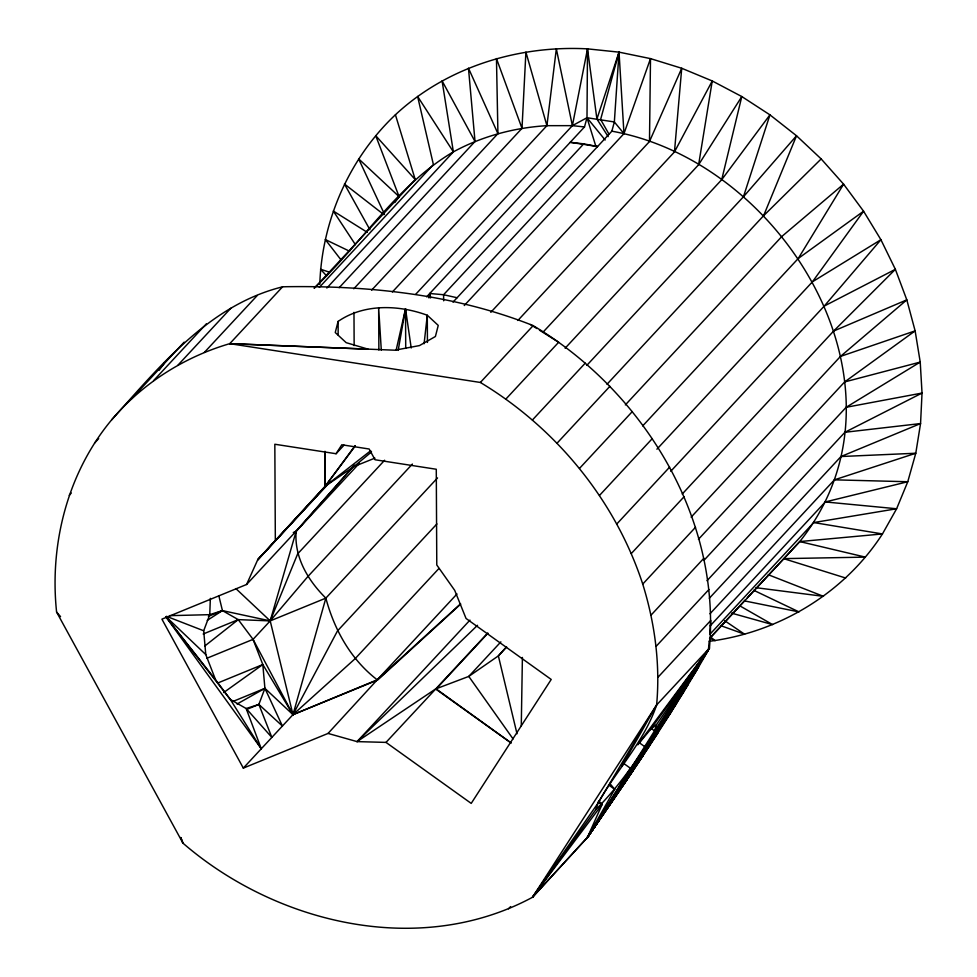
<?xml version="1.0" encoding="UTF-8"?>
<svg xmlns="http://www.w3.org/2000/svg" width="977" height="977" viewBox="0 0 977 977"><rect width="100%" height="100%" fill="white"/><g stroke="black" fill="none" stroke-linecap="round" stroke-linejoin="round"><path stroke-width="1.47" d="M319.784 284.441C321.824 220.924 349.094 158.482 395.416 114.761C446.697 67.01 518.189 45.137 587.507 48.862L586.994 117.728L584.502 126.937L426.68 296.8M490.808 312.322L649.485 141.543L650.499 58.62L619.027 52.147L587.507 48.862L572.388 125.654L415.787 294.199M521.278 725.691L522.402 657.448M210.36 598.351L209.75 614.667L203.692 630.776L205.781 654.578L215.551 679.723L230.34 699.495L261.286 748.773L246.167 708.52L230.34 699.495L165.992 616.976L261.286 748.773M111.622 419.878C142.373 383.46 184.079 357.008 229.766 343.66L480.354 382.459C555.876 427.877 615.278 500.126 642.732 584.087C654.859 623.082 660.354 664.226 656.617 704.979C644.185 741.946 616.67 769.742 597.948 803.204L532.465 897.301C419.805 957.961 276.491 924.034 182.968 843.175L56.593 612.054C49.387 544.104 67.523 472.807 111.622 419.878C159.923 366.302 209.005 305.129 282.561 286.835L286.371 286.713C368.732 285.516 452.412 294.26 529.681 324.242L533.161 325.634C643.245 391.227 720.953 517.944 709.424 648.154L587.458 837.387L532.465 897.301L656.617 704.979L709.424 648.154L587.458 837.387L532.465 897.301L595.958 809.469C642.353 762.695 670.93 701.059 709.424 648.154L637.749 744.779L650.328 729.672L709.424 648.154L654.553 730.881L587.458 837.387L602.137 804.376L599.011 801.079M709.534 638.665L799.76 541.563C921.226 389.31 785.874 162.512 611.858 131.174L453.01 302.137M371.626 290.169L521.999 128.329L525.907 52.099L546.912 125.667L392.388 291.976M709.229 640.888L708.41 650.023C671.785 714.382 630.189 775.738 588.02 836.568L587.458 837.387L614.704 789.294L609.795 783.444M709.778 633.584L710.755 620.444L657.961 677.281M517.859 320.48L674.46 151.936L681.726 68.268L650.499 58.62L623.973 133.641L464.258 305.532M424.091 343.757L427.291 315.253C398.787 304.763 363.896 303.542 338.103 321.421L335.245 332.522L346.188 342.671L368.024 349.143L229.766 343.66L282.561 286.835M314.069 288.178C361.356 243.957 396.625 185.203 453.377 151.862C482.125 136.218 514.305 127.657 546.912 125.667L556.34 48.85L572.388 125.654L584.502 126.937M543.065 332.143L698.628 164.71L712.245 80.957L681.726 68.268L649.485 141.543M398.176 350.401L405.516 308.781L411.207 347.995M428.94 297.985L429.733 293.503L443.582 294.724L457.089 297.741M396.173 350.035L405.516 308.781L405.724 348.423M565.121 348.227L721.722 179.683L741.799 96.552L712.245 80.957L674.46 151.936M611.858 131.174L614.35 121.966L619.027 52.147L596.91 119.023L608.158 136.633M437.537 477.912L325.854 598.132L292.978 714.663L243.322 768.105L161.913 619.162L246.583 584.49L296.226 531.048L353.625 466.053M206.697 658.339L253.055 639.361L270.202 620.896L296.226 531.048M709.424 648.154L656.483 724.604L654.553 730.881L650.877 728.244M595.958 809.469L597.948 803.204L656.617 704.979L622.08 765.834M586.847 365.325L743.448 196.78L769.937 114.859L741.799 96.552L698.628 164.71M232.624 701.584L264.914 688.345L282.414 726.033L258.868 704.441L246.167 708.52L271.85 737.403L258.868 704.441L264.914 688.345L262.813 664.543L253.055 639.361L238.254 619.626L222.426 610.613L218.921 596.129M460.717 604.079L377.696 679.992L292.978 714.663L270.202 620.896L297.667 553.849L384.633 460.24M606.998 384.266L763.599 215.722L796.511 135.766L769.937 114.859L721.722 179.683M246.583 584.49L257.684 559.845L324.975 486.522L355.249 445.964M642.707 425.899L798.27 258.465L843.591 184.165L821.168 158.933L796.511 135.766L743.448 196.78M626.684 780.208L587.458 837.387L630.421 768.252L623.07 762.988M275.331 539.963L274.83 444.242L336.064 453.731L341.816 444.779L369.172 449.017L375.046 459.764L436.279 469.253L436.78 564.975L454.708 590.364L466.041 618.465L551.211 679.455L471.219 803.399L386 742.398L357.069 741.616L328.052 733.434L243.322 768.105M632.827 770.987L587.458 837.387L708.41 650.023M643.074 755.697L587.458 837.387L698.64 666.912M649.522 745.744L587.458 837.387L696.625 670.43M657.936 732.921L587.458 837.387L688.04 684.706M671.602 711.415L587.458 837.387L684.437 690.727M587.458 837.387L676.548 703.416M656.91 449.212L812.473 281.779L863.57 211.215L843.591 184.165L781.942 236.373L625.341 404.918M159.031 370.368L164.417 363.053M394.745 202.569L399.104 196.646L375.705 135.656L415.237 179.585L314.643 287.849M324.999 451.337L325.292 486.155L355.078 445.707M532.465 897.301L602.137 804.376L598.461 801.751M203.167 634.012L238.254 619.626L270.202 620.896L307.755 576.662L412.392 464.051M670.784 471.256L824.27 306.057L880.912 239.719L863.57 211.215L798.27 258.465M354.541 465.137L296.116 531.354L293.295 532.502M506.208 647.177L498.368 655.897L468.777 676.414L435.644 688.968L357.069 741.616L469.949 620.126M330.177 481.82L257.684 559.845L324.975 486.522L324.791 451.582M257.684 559.845L329.212 482.614M131.345 398.982L184.14 342.158M94.549 443.057L98.689 438.6M153.548 380.664L206.342 323.839M177.997 365.093L230.804 308.268M69.233 495.266L71.309 493.043M204.388 352.392L257.195 295.567M319.32 287.372L433.397 164.588L417.619 96.442L453.377 151.862L326.855 288.032M339.166 287.69L475.017 141.47L468.471 68.17L497.928 133.629L353.772 288.789M584.612 144.535L597.57 146.55L583.745 143.863L443.582 294.724L443.668 300.818M336.064 453.731L344.026 445.158M371.541 451.911L354.016 466.505L325.292 486.155L329.432 481.685M359.292 463.354L296.116 531.354C294.138 557.305 307.975 580.46 325.854 598.132C334.354 629.872 350.865 659.573 377.244 679.821L328.052 733.434M480.354 382.459L533.161 325.634M505.866 399.08L558.661 342.255L539.451 330.165M532.428 419.988L585.223 363.163M436.902 523.941L337.456 630.971L292.978 714.663L264.914 688.345L237.045 704.026M438.881 568.541L355.017 658.803L292.978 714.663L262.813 664.543L217.871 682.96M557.085 443.155L609.892 386.33M253.055 639.361L292.978 714.663L377.244 679.821L456.992 593.979M579.52 468.386L632.314 411.561M599.487 495.437L652.282 438.612M386 742.398L487.56 633.23M487.963 633.206L436.182 688.944L511.056 742.886M500.871 641.877L468.777 676.414L513.059 738.93M616.841 523.941L669.636 467.116M506.648 646.969L498.368 655.897L517.004 733.788M682.239 494.008L833.65 331.044L895.372 269.334L880.912 239.719L812.473 281.779M631.289 553.556L684.083 496.731M691.13 517.151L840.476 356.422L906.815 299.866L895.372 269.334L824.27 306.057M642.732 584.087L695.526 527.262M698.433 539.316L844.653 381.934L915.131 330.873L906.815 299.866L833.65 331.044M651.061 615.107L703.855 558.27M704.075 560.212L846.155 407.287L920.224 362.088L915.131 330.873L840.476 356.422M706.994 580.729L844.922 432.274L922.032 393.059L920.224 362.088L844.653 381.934M656.153 646.31L708.948 589.485M709.29 598.29L840.989 456.528L920.554 423.566L922.032 393.059L846.155 407.287M709.986 613.776L834.431 479.841L915.779 453.243L920.554 423.566L844.922 432.274M710.181 625.842L825.296 501.946L907.767 481.734L915.779 453.243L840.989 456.528M710.023 634.171L813.731 522.561L896.617 508.761L907.767 481.734L834.431 479.841M709.998 637.883L745.256 599.927M747.332 597.704L799.76 541.563L882.451 533.943L896.617 508.761L825.296 501.946M508.528 908.83L510.605 906.595M709.375 641.291C778.901 632.412 844.299 593.124 882.451 533.943L813.731 522.561M763.599 215.722L821.168 158.933M357.069 741.616L477.533 625.292M377.244 679.821L460.423 603.969M650.328 729.672L656.483 724.604M204.816 645.992L238.254 619.626M325.292 486.155L370.735 450.702M223.684 692.546L262.813 664.543M207.271 620.346L222.426 610.613L270.202 620.896L325.854 598.132M208.382 616.365L222.426 610.613L209.75 614.667L169.534 615.669M247.633 709.046L258.868 704.441M354.016 466.505L374.924 458.128M546.912 125.667L572.388 125.654L586.994 117.728L614.35 121.966L623.973 133.641L619.027 52.147L600.623 119.463L608.842 133.91M229.766 343.66L394.818 350.206L419.499 345.577L435.412 336.491L438.246 325.402L427.291 315.253L427.438 342.451M583.745 143.863L570.214 142.312L581.73 144.095M755.978 587.69L823.452 596.336L768.301 574.732M744.511 600.904L799.003 611.907L753.719 590.279M799.76 541.563L865.378 557.122L783.627 558.636L845.655 578.018M731.651 613.165L772.612 624.608L739.699 605.777M329.139 272.094L320.529 269.212L326.599 275.893M720.611 625.598L744.608 634.22L724.641 620.676M166.444 616.316L203.692 630.776M709.681 638.225L715.176 640.68L710.535 636.943M349.583 251.223L325.304 239.536L341.12 260.004M598.242 802.007L602.137 804.376M367.279 232.331L333.316 211.044L355.42 244.677M530.487 324.523L536.898 328.553M638.873 742.447L645.003 746.831M608.573 784.91L614.704 789.294M435.644 688.968L510.995 742.886M383.937 214.671L344.454 184.018L369.929 229.729M399.104 196.646L358.62 158.836L384.498 214.256M235.909 588.63L270.202 620.896M166.163 616.829L205.781 654.578M56.593 612.054L60.55 616.621M605.154 140.016L586.994 117.728L595.897 146.44M165.992 616.963L215.551 679.723M475.017 141.47L442.08 80.871L453.377 151.862M521.999 128.329L496.463 58.559L497.928 133.629M395.416 114.761L415.237 179.585M429.733 293.503L430.625 297.973M587.507 48.862L596.91 119.023M381.299 350.12L378.661 307.718L378.881 350.035M353.979 312.347L354.15 345.602M338.103 321.421L338.164 335.013M182.968 843.175L180.782 837.545L182.968 843.175"/></g></svg>
